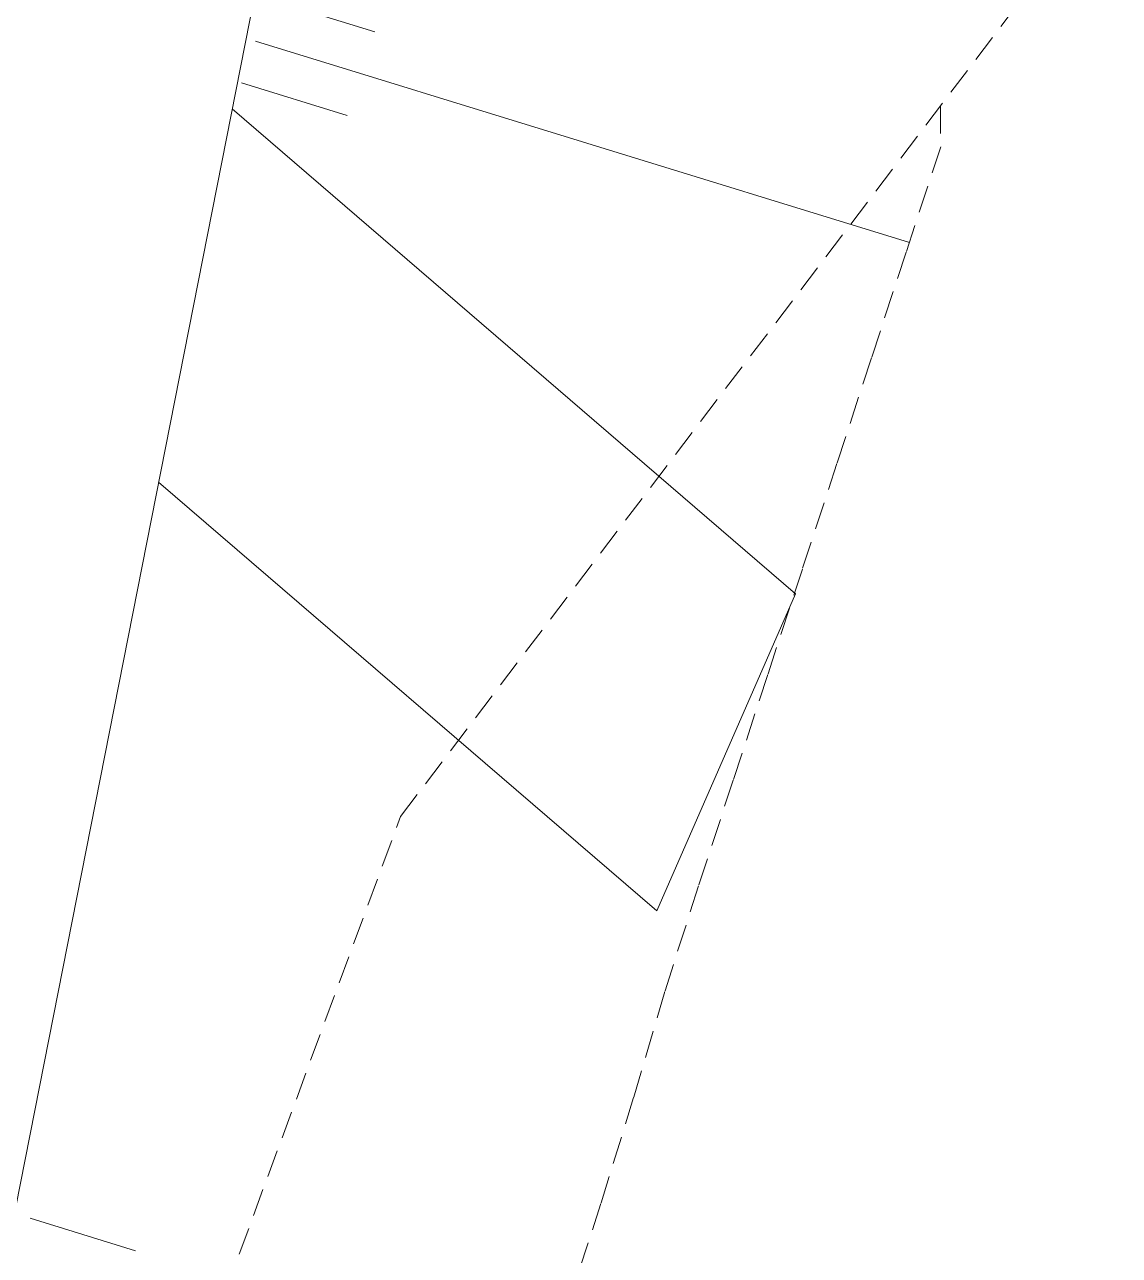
# Model space of a CAD drawing. Header units: metres. Extents: x 268878 to 269469, y 6087458 to 6088814.
# Drawn here: x 269156.81 to 269166.74, y 6087908.05 to 6087919.22 of the extents above; entities that cross this region are included whole.
import ezdxf

# ---------------------------------------------------------------- set-up
doc = ezdxf.new("R2010")
doc.units = ezdxf.units.M
doc.linetypes.add('DASHED2', pattern=[0.375, 0.25, -0.125])
doc.layers.add('Cadastre Developer_SP_NEW', color=2, linetype='Continuous', lineweight=5)

msp = doc.modelspace()

# ---------------------------------------------------------------- linework, layer by layer
at = {"layer": 'Cadastre Developer_SP_NEW', "color": 251, "linetype": 'Continuous', "lineweight": 0}
for p, q in [((269159.02937, 6087919.44687), (269159.98531, 6087919.15255)), ((269158.90354, 6087919.06709), (269164.83329, 6087917.24141)), ((269158.77771, 6087918.6873), (269159.73365, 6087918.39298)), ((269158.6916, 6087918.45235), (269163.79932, 6087914.05419)), ((269162.54214, 6087911.1778), (269158.02405, 6087915.06823)), ((269162.54214, 6087911.1778), (269163.79932, 6087914.05419)), ((269156.85905, 6087908.3909), (269157.815, 6087908.09658))]:
    msp.add_line(p, q, dxfattribs=at)
msp.add_polyline3d([(269154.35285, 6087896.45741, 0), (269161.05548, 6087930.43583, 0)], dxfattribs=at)
at = {"layer": 'Cadastre Developer_SP_NEW', "color": 251, "linetype": 'DASHED2', "lineweight": 0}
for points in [[(269154.56249, 6087896.42459, 0), (269154.99468, 6087897.85996, 0), (269160.21808, 6087912.03351, 0), (269166.73806, 6087920.61535, 0)], [(269165.11482, 6087918.47878, 0), (269165.1174, 6087918.10881, 0), (269164.80381, 6087917.1514, 0), (269164.49022, 6087916.19399, 0), (269164.17664, 6087915.23657, 0), (269163.86305, 6087914.27916, 0), (269163.54946, 6087913.32175, 0), (269163.23588, 6087912.36434, 0), (269162.92229, 6087911.40693, 0), (269162.61589, 6087910.4481, 0), (269162.33262, 6087909.48471, 0), (269162.03632, 6087908.52388, 0), (269161.72297, 6087907.56642, 0)]]:
    msp.add_polyline3d(points, dxfattribs=at)

doc.saveas('drawing.dxf')
